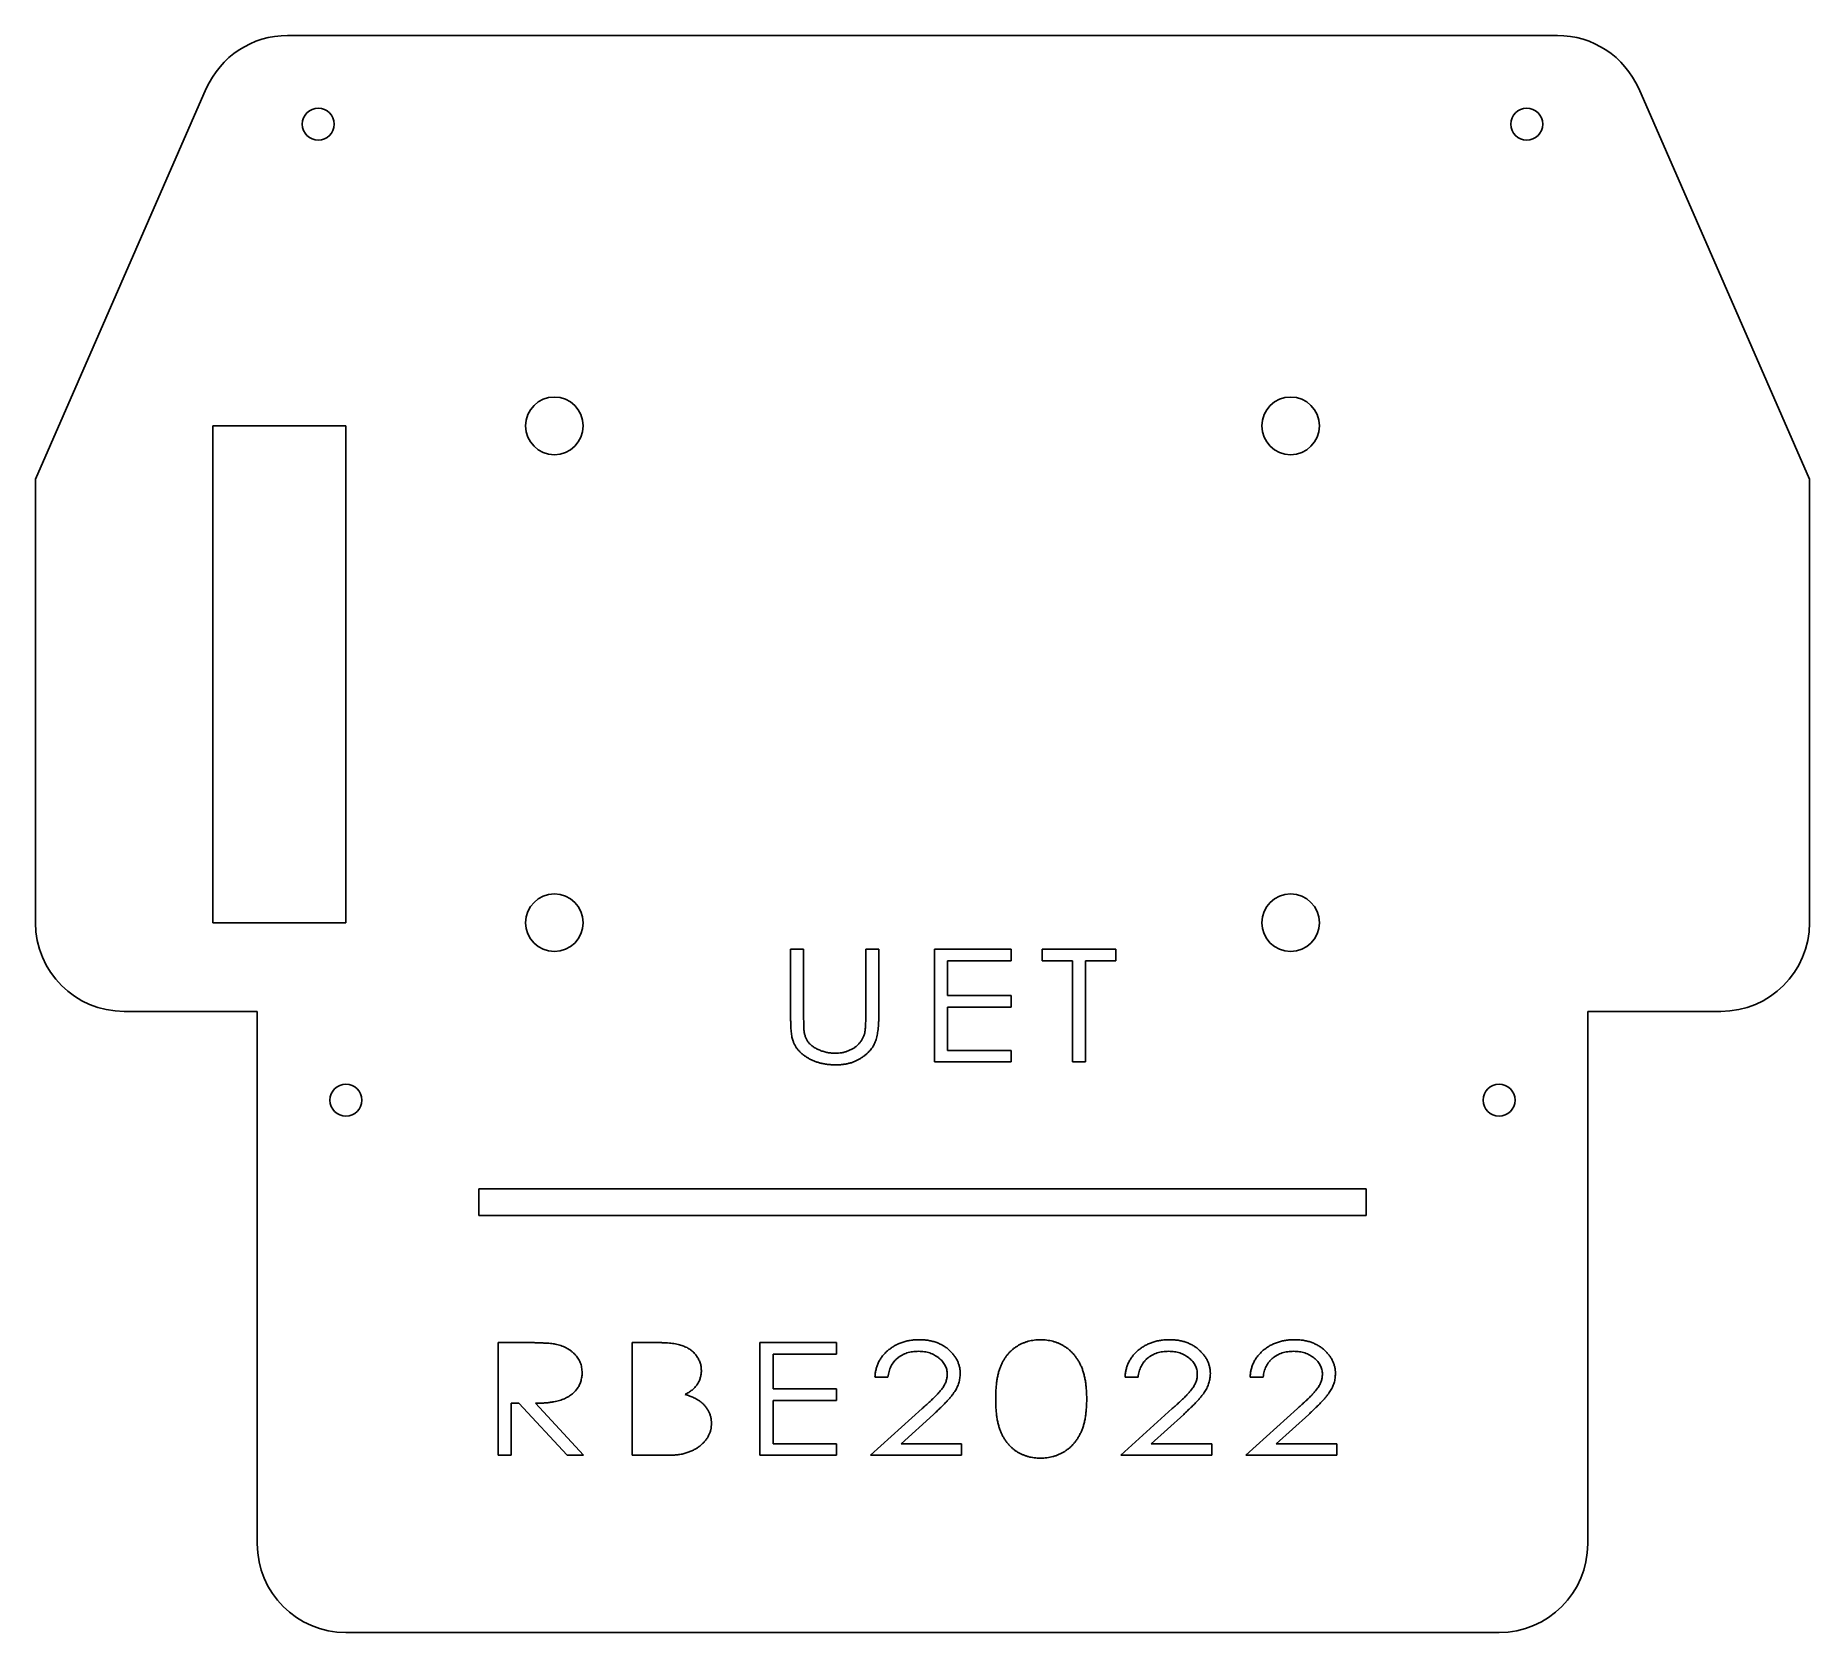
# Model space of a CAD drawing. Header units: millimetres. Extents: x -100 to 100, y -120 to 60.
import ezdxf

# ---------------------------------------------------------------- set-up
doc = ezdxf.new("R2010")
doc.units = ezdxf.units.MM

msp = doc.modelspace()

# ---------------------------------------------------------------- linework, layer by layer
at = {"color": 7, "linetype": 'Continuous', "lineweight": 25}
for p, q in [((71.58, 60), (-71.58, 60)), ((-80.75, 54.01), (-100, 10)), ((100, 10), (80.75, 54.01)), ((-80, 16), (-80, -40)), ((-65, 16), (-80, 16)), ((-65, -40), (-65, 16)), ((-100, 10), (-100, -40)), ((100, -40), (100, 10)), ((-80, -40), (-65, -40)), ((-14.87, -50.66), (-14.87, -42.99)), ((-14.87, -42.99), (-13.4, -42.99)), ((-13.4, -42.99), (-13.4, -50.6)), ((-6.4, -50.6), (-6.4, -42.99)), ((-6.4, -42.99), (-4.93, -42.99)), ((-4.93, -42.99), (-4.93, -50.66)), ((1.35, -55.69), (1.35, -42.99)), ((1.35, -42.99), (9.98, -42.99)), ((9.98, -42.99), (9.98, -44.3)), ((13.5, -44.3), (13.5, -42.99)), ((13.5, -42.99), (21.8, -42.99)), ((21.8, -42.99), (21.8, -44.3)), ((9.98, -44.3), (2.82, -44.3)), ((2.82, -44.3), (2.82, -48.2)), ((16.92, -44.3), (13.5, -44.3)), ((16.92, -55.69), (16.92, -44.3)), ((21.8, -44.3), (18.38, -44.3)), ((18.38, -44.3), (18.38, -55.69)), ((-90, -50), (-75, -50)), ((-75, -50), (-75, -110)), ((2.82, -48.2), (9.98, -48.2)), ((9.98, -49.51), (2.82, -49.51)), ((2.82, -49.51), (2.82, -54.39)), ((9.98, -48.2), (9.98, -49.51)), ((75, -110), (75, -50)), ((75, -50), (90, -50)), ((9.98, -55.69), (1.35, -55.69)), ((2.82, -54.39), (9.98, -54.39)), ((9.98, -54.39), (9.98, -55.69)), ((18.38, -55.69), (16.92, -55.69)), ((-50, -70), (-50, -73)), ((50, -70), (-50, -70)), ((50, -73), (50, -70)), ((-50, -73), (50, -73)), ((-47.82, -100.03), (-47.82, -87.33)), ((-47.82, -87.33), (-44.81, -87.33)), ((-32.74, -100.03), (-32.74, -87.33)), ((-32.74, -87.33), (-29.77, -87.33)), ((-18.32, -100.03), (-18.32, -87.33)), ((-18.32, -87.33), (-9.69, -87.33)), ((-9.69, -87.33), (-9.69, -88.63)), ((-9.69, -88.63), (-16.85, -88.63)), ((-16.85, -88.63), (-16.85, -92.54)), ((-3.89, -91.23), (-5.36, -91.23)), ((24.31, -91.23), (22.84, -91.23)), ((38.41, -91.23), (36.94, -91.23)), ((-16.85, -92.54), (-9.69, -92.54)), ((-9.69, -93.84), (-16.85, -93.84)), ((-16.85, -93.84), (-16.85, -98.72)), ((-9.69, -92.54), (-9.69, -93.84)), ((-45.5, -94.16), (-46.36, -94.16)), ((-46.36, -94.16), (-46.36, -100.03)), ((-40.07, -100.03), (-45.5, -94.16)), ((-43.64, -94.16), (-38.21, -100.03)), ((-5.85, -100.03), (-0.05, -94.77)), ((1.25, -95.41), (-2.41, -98.72)), ((22.35, -100.03), (28.15, -94.77)), ((29.45, -95.41), (25.79, -98.72)), ((36.45, -100.03), (42.26, -94.77)), ((43.55, -95.41), (39.89, -98.72)), ((-16.85, -98.72), (-9.69, -98.72)), ((-9.69, -98.72), (-9.69, -100.03)), ((-2.41, -98.72), (4.41, -98.72)), ((4.41, -98.72), (4.41, -100.03)), ((25.79, -98.72), (32.61, -98.72)), ((32.61, -98.72), (32.61, -100.03)), ((39.89, -98.72), (46.71, -98.72)), ((46.71, -98.72), (46.71, -100.03)), ((-46.36, -100.03), (-47.82, -100.03)), ((-38.21, -100.03), (-40.07, -100.03)), ((-28.64, -100.03), (-32.74, -100.03)), ((-9.69, -100.03), (-18.32, -100.03)), ((4.41, -100.03), (-5.85, -100.03)), ((32.61, -100.03), (22.35, -100.03)), ((46.71, -100.03), (36.45, -100.03)), ((-65, -120), (65, -120))]:
    msp.add_line(p, q, dxfattribs=at)
for centre, radius in [((-68.12, 50), 1.8), ((68.12, 50), 1.8), ((-41.5, 16), 3.25), ((41.5, 16), 3.25), ((-41.5, -40), 3.25), ((41.5, -40), 3.25), ((-65, -60), 1.8), ((65, -60), 1.8)]:
    msp.add_circle(centre, radius, dxfattribs=at)
for centre, start, end in [((-71.58, 50), 90, 156.3706), ((71.58, 50), 23.6294, 90), ((-90, -40), 180, 270), ((90, -40), 270, 0), ((-65, -110), 180, 270), ((65, -110), 270, 0)]:
    msp.add_arc(centre, 10, start, end, dxfattribs=at)
for points, knots in [([(-14.59, -53.34), (-14.61, -53.27), (-14.66, -53.13), (-14.72, -52.88), (-14.76, -52.6), (-14.8, -52.29), (-14.83, -51.93), (-14.85, -51.54), (-14.86, -51.12), (-14.87, -50.82), (-14.87, -50.66)], [0, 0, 0, 0, 0.078946, 0.170796, 0.27594, 0.393588, 0.525001, 0.66931, 0.82762, 1, 1, 1, 1]), ([(-13.4, -50.6), (-13.4, -50.71), (-13.4, -50.91), (-13.39, -51.2), (-13.4, -51.46), (-13.39, -51.69), (-13.38, -51.89), (-13.36, -52.05), (-13.36, -52.18), (-13.35, -52.26), (-13.34, -52.29)], [0, 0, 0, 0, 0.190995, 0.362466, 0.515871, 0.649794, 0.765682, 0.862224, 0.940658, 1, 1, 1, 1]), ([(-4.93, -50.66), (-4.93, -50.8), (-4.94, -51.07), (-4.96, -51.47), (-4.99, -51.84), (-5.03, -52.2), (-5.09, -52.53), (-5.15, -52.84), (-5.23, -53.14), (-5.32, -53.41), (-5.43, -53.68), (-5.57, -53.93), (-5.73, -54.17), (-5.92, -54.4), (-6.12, -54.63), (-6.36, -54.84), (-6.62, -55.05), (-6.9, -55.25), (-7.2, -55.43), (-7.52, -55.59), (-7.85, -55.72), (-8.2, -55.83), (-8.57, -55.91), (-8.95, -55.98), (-9.34, -56.01), (-9.61, -56.02), (-9.75, -56.02)], [0, 0, 0, 0, 0.050336, 0.098261, 0.144111, 0.187352, 0.228369, 0.267189, 0.304345, 0.339205, 0.373101, 0.407504, 0.442703, 0.478534, 0.515902, 0.55437, 0.594541, 0.636433, 0.679221, 0.722306, 0.765942, 0.809986, 0.855604, 0.902205, 0.950262, 1, 1, 1, 1]), ([(-6.55, -52.57), (-6.54, -52.53), (-6.51, -52.43), (-6.48, -52.26), (-6.46, -52.06), (-6.43, -51.83), (-6.42, -51.57), (-6.41, -51.27), (-6.4, -50.95), (-6.4, -50.72), (-6.4, -50.6)], [0, 0, 0, 0, 0.070326, 0.156624, 0.258781, 0.374818, 0.50718, 0.656134, 0.82039, 1, 1, 1, 1]), ([(-9.75, -56.02), (-9.9, -56.02), (-10.19, -56.01), (-10.62, -55.98), (-11.03, -55.92), (-11.43, -55.84), (-11.81, -55.74), (-12.18, -55.61), (-12.53, -55.46), (-12.86, -55.29), (-13.17, -55.1), (-13.45, -54.89), (-13.71, -54.67), (-13.94, -54.44), (-14.15, -54.19), (-14.32, -53.92), (-14.47, -53.64), (-14.55, -53.44), (-14.59, -53.34)], [0, 0, 0, 0, 0.075584, 0.148761, 0.219403, 0.28807, 0.355205, 0.420466, 0.484865, 0.548005, 0.609833, 0.669158, 0.726709, 0.782884, 0.837501, 0.891744, 0.945635, 1, 1, 1, 1]), ([(-13.34, -52.29), (-13.32, -52.41), (-13.27, -52.64), (-13.16, -52.97), (-13.01, -53.27), (-12.82, -53.55), (-12.58, -53.79), (-12.29, -54.01), (-11.94, -54.21), (-11.55, -54.39), (-11.13, -54.53), (-10.7, -54.64), (-10.26, -54.7), (-9.97, -54.71), (-9.83, -54.72)], [0, 0, 0, 0, 0.078097, 0.152441, 0.223428, 0.293495, 0.365238, 0.443026, 0.52807, 0.622056, 0.718999, 0.813985, 0.90717, 1, 1, 1, 1]), ([(-9.83, -54.72), (-9.71, -54.71), (-9.46, -54.7), (-9.09, -54.66), (-8.73, -54.57), (-8.39, -54.46), (-8.06, -54.31), (-7.75, -54.14), (-7.48, -53.94), (-7.23, -53.72), (-7.01, -53.47), (-6.83, -53.19), (-6.67, -52.9), (-6.59, -52.68), (-6.55, -52.57)], [0, 0, 0, 0, 0.088741, 0.176923, 0.264248, 0.351795, 0.438218, 0.521129, 0.601518, 0.680625, 0.758927, 0.838068, 0.917357, 1, 1, 1, 1]), ([(-44.81, -87.33), (-44.61, -87.33), (-44.23, -87.33), (-43.67, -87.33), (-43.17, -87.35), (-42.72, -87.37), (-42.32, -87.39), (-41.97, -87.42), (-41.67, -87.45), (-41.49, -87.48), (-41.41, -87.5)], [0, 0, 0, 0, 0.176454, 0.338775, 0.485515, 0.618142, 0.73527, 0.83834, 0.926071, 1, 1, 1, 1]), ([(-41.41, -87.5), (-41.3, -87.52), (-41.08, -87.57), (-40.77, -87.66), (-40.47, -87.78), (-40.19, -87.9), (-39.92, -88.05), (-39.67, -88.22), (-39.44, -88.41), (-39.22, -88.61), (-39.02, -88.83), (-38.85, -89.07), (-38.7, -89.31), (-38.58, -89.57), (-38.49, -89.84), (-38.43, -90.12), (-38.38, -90.42), (-38.38, -90.62), (-38.38, -90.72)], [0, 0, 0, 0, 0.069776, 0.13756, 0.203032, 0.267497, 0.330598, 0.39295, 0.454929, 0.517274, 0.578545, 0.638607, 0.697526, 0.756094, 0.815172, 0.874822, 0.936618, 1, 1, 1, 1]), ([(-29.77, -87.33), (-29.62, -87.33), (-29.34, -87.33), (-28.93, -87.35), (-28.55, -87.37), (-28.19, -87.41), (-27.86, -87.46), (-27.55, -87.52), (-27.27, -87.6), (-26.94, -87.71), (-26.55, -87.88), (-26.14, -88.14), (-25.78, -88.44), (-25.48, -88.8), (-25.24, -89.18), (-25.06, -89.59), (-24.95, -90.03), (-24.94, -90.32), (-24.93, -90.47)], [0, 0, 0, 0, 0.0669423, 0.1304162, 0.1896816, 0.2448412, 0.2967152, 0.3446194, 0.38915, 0.4304956, 0.5077619, 0.581081, 0.6532606, 0.7245914, 0.7949651, 0.8628135, 0.9308874, 1, 1, 1, 1]), ([(-5.36, -91.23), (-5.35, -91.08), (-5.33, -90.78), (-5.25, -90.35), (-5.13, -89.94), (-4.96, -89.54), (-4.75, -89.17), (-4.51, -88.82), (-4.21, -88.49), (-3.88, -88.18), (-3.52, -87.91), (-3.13, -87.66), (-2.72, -87.46), (-2.29, -87.29), (-1.84, -87.16), (-1.37, -87.07), (-0.88, -87.01), (-0.54, -87), (-0.37, -87)], [0, 0, 0, 0, 0.0624595, 0.1229088, 0.1816789, 0.2401526, 0.2982536, 0.3572606, 0.417715, 0.480098, 0.5434871, 0.6058937, 0.6684706, 0.7319379, 0.7960382, 0.8616928, 0.9296444, 1, 1, 1, 1]), ([(-0.37, -87), (-0.2, -87), (0.13, -87.01), (0.61, -87.06), (1.06, -87.15), (1.5, -87.27), (1.9, -87.44), (2.29, -87.63), (2.65, -87.86), (2.97, -88.13), (3.27, -88.42), (3.53, -88.72), (3.75, -89.04), (3.94, -89.37), (4.07, -89.71), (4.18, -90.07), (4.24, -90.43), (4.24, -90.68), (4.25, -90.81)], [0, 0, 0, 0, 0.075544, 0.148053, 0.217223, 0.284578, 0.34979, 0.41408, 0.47754, 0.541258, 0.603819, 0.66358, 0.721119, 0.777265, 0.832351, 0.887502, 0.943105, 1, 1, 1, 1]), ([(8.25, -93.68), (8.26, -93.48), (8.26, -93.08), (8.29, -92.51), (8.34, -91.96), (8.41, -91.46), (8.5, -90.99), (8.61, -90.56), (8.73, -90.16), (8.89, -89.79), (9.06, -89.46), (9.24, -89.15), (9.44, -88.85), (9.66, -88.58), (9.89, -88.33), (10.14, -88.1), (10.41, -87.9), (10.69, -87.71), (10.99, -87.54), (11.29, -87.4), (11.61, -87.27), (11.93, -87.17), (12.26, -87.1), (12.6, -87.04), (12.95, -87.01), (13.18, -87), (13.3, -87)], [0, 0, 0, 0, 0.064278, 0.124884, 0.18215, 0.2357, 0.285857, 0.332815, 0.376766, 0.417944, 0.457225, 0.495391, 0.532533, 0.569294, 0.60529, 0.640921, 0.676433, 0.712158, 0.747766, 0.783342, 0.818699, 0.85402, 0.889809, 0.925909, 0.962494, 1, 1, 1, 1]), ([(13.3, -87), (13.42, -87), (13.66, -87.01), (14.01, -87.04), (14.36, -87.1), (14.69, -87.17), (15.02, -87.27), (15.34, -87.4), (15.65, -87.54), (15.95, -87.71), (16.24, -87.9), (16.51, -88.11), (16.77, -88.35), (17.01, -88.6), (17.24, -88.88), (17.45, -89.18), (17.65, -89.51), (17.83, -89.85), (17.99, -90.23), (18.13, -90.63), (18.25, -91.07), (18.34, -91.53), (18.42, -92.02), (18.47, -92.55), (18.51, -93.11), (18.51, -93.49), (18.51, -93.68)], [0, 0, 0, 0, 0.037718, 0.074521, 0.110838, 0.146839, 0.182367, 0.217919, 0.253673, 0.289571, 0.325435, 0.361763, 0.398037, 0.43466, 0.472229, 0.510533, 0.549967, 0.590701, 0.633027, 0.677447, 0.724208, 0.773573, 0.825695, 0.880938, 0.938923, 1, 1, 1, 1]), ([(22.84, -91.23), (22.85, -91.08), (22.87, -90.78), (22.95, -90.35), (23.07, -89.94), (23.24, -89.54), (23.45, -89.17), (23.69, -88.82), (23.99, -88.49), (24.32, -88.18), (24.68, -87.91), (25.07, -87.66), (25.48, -87.46), (25.91, -87.29), (26.36, -87.16), (26.83, -87.07), (27.32, -87.01), (27.66, -87), (27.83, -87)], [0, 0, 0, 0, 0.06246, 0.122909, 0.181679, 0.240153, 0.298254, 0.357261, 0.417715, 0.480098, 0.543487, 0.605894, 0.668471, 0.731938, 0.796038, 0.861693, 0.929644, 1, 1, 1, 1]), ([(27.83, -87), (28, -87), (28.33, -87.01), (28.81, -87.06), (29.26, -87.15), (29.7, -87.27), (30.1, -87.44), (30.49, -87.63), (30.85, -87.86), (31.17, -88.13), (31.47, -88.42), (31.73, -88.72), (31.95, -89.04), (32.14, -89.37), (32.27, -89.71), (32.38, -90.07), (32.44, -90.43), (32.45, -90.68), (32.45, -90.81)], [0, 0, 0, 0, 0.075544, 0.148053, 0.217223, 0.284578, 0.34979, 0.41408, 0.47754, 0.541258, 0.603819, 0.66358, 0.721119, 0.777265, 0.832351, 0.887502, 0.943105, 1, 1, 1, 1]), ([(36.94, -91.23), (36.95, -91.08), (36.97, -90.78), (37.05, -90.35), (37.17, -89.94), (37.34, -89.54), (37.55, -89.17), (37.79, -88.82), (38.09, -88.49), (38.42, -88.18), (38.78, -87.91), (39.17, -87.66), (39.58, -87.46), (40.01, -87.29), (40.46, -87.16), (40.93, -87.07), (41.42, -87.01), (41.76, -87), (41.93, -87)], [0, 0, 0, 0, 0.06246, 0.122909, 0.181679, 0.240153, 0.298254, 0.357261, 0.417715, 0.480098, 0.543487, 0.605894, 0.668471, 0.731938, 0.796038, 0.861693, 0.929644, 1, 1, 1, 1]), ([(41.93, -87), (42.1, -87), (42.43, -87.01), (42.91, -87.06), (43.36, -87.15), (43.8, -87.27), (44.2, -87.44), (44.59, -87.63), (44.95, -87.86), (45.27, -88.13), (45.57, -88.42), (45.83, -88.72), (46.05, -89.04), (46.24, -89.37), (46.37, -89.71), (46.48, -90.07), (46.54, -90.43), (46.55, -90.68), (46.55, -90.81)], [0, 0, 0, 0, 0.075544, 0.148053, 0.217223, 0.284578, 0.34979, 0.41408, 0.47754, 0.541258, 0.603819, 0.66358, 0.721119, 0.777265, 0.832351, 0.887502, 0.943105, 1, 1, 1, 1]), ([(-0.44, -88.3), (-0.56, -88.31), (-0.79, -88.31), (-1.12, -88.35), (-1.44, -88.41), (-1.75, -88.49), (-2.04, -88.6), (-2.31, -88.73), (-2.57, -88.89), (-2.82, -89.07), (-3.04, -89.27), (-3.24, -89.49), (-3.41, -89.74), (-3.56, -90), (-3.68, -90.28), (-3.78, -90.58), (-3.85, -90.9), (-3.88, -91.12), (-3.89, -91.23)], [0, 0, 0, 0, 0.069387, 0.136572, 0.200995, 0.263987, 0.325003, 0.385672, 0.446088, 0.506522, 0.566377, 0.625517, 0.684356, 0.743745, 0.80449, 0.867235, 0.93207, 1, 1, 1, 1]), ([(2.78, -90.88), (2.78, -90.79), (2.77, -90.62), (2.73, -90.37), (2.66, -90.13), (2.55, -89.89), (2.42, -89.67), (2.26, -89.46), (2.07, -89.25), (1.85, -89.06), (1.61, -88.88), (1.36, -88.73), (1.09, -88.6), (0.81, -88.49), (0.51, -88.4), (0.21, -88.35), (-0.11, -88.31), (-0.33, -88.31), (-0.44, -88.3)], [0, 0, 0, 0, 0.0568156, 0.1121227, 0.1668227, 0.2220963, 0.2789336, 0.3368755, 0.3978516, 0.4620391, 0.5276559, 0.5923161, 0.6572246, 0.7226975, 0.7892244, 0.8571655, 0.9276595, 1, 1, 1, 1]), ([(27.76, -88.3), (27.64, -88.31), (27.41, -88.31), (27.08, -88.35), (26.76, -88.41), (26.45, -88.49), (26.16, -88.6), (25.89, -88.73), (25.63, -88.89), (25.38, -89.07), (25.16, -89.27), (24.96, -89.49), (24.79, -89.74), (24.64, -90), (24.52, -90.28), (24.42, -90.58), (24.35, -90.9), (24.32, -91.12), (24.31, -91.23)], [0, 0, 0, 0, 0.069387, 0.136572, 0.200995, 0.263987, 0.325003, 0.385672, 0.446088, 0.506522, 0.566377, 0.625517, 0.684356, 0.743745, 0.80449, 0.867235, 0.93207, 1, 1, 1, 1]), ([(30.98, -90.88), (30.98, -90.79), (30.97, -90.62), (30.93, -90.37), (30.86, -90.13), (30.75, -89.89), (30.62, -89.67), (30.46, -89.46), (30.27, -89.25), (30.05, -89.06), (29.81, -88.88), (29.56, -88.73), (29.29, -88.6), (29.01, -88.49), (28.71, -88.4), (28.41, -88.35), (28.09, -88.31), (27.87, -88.31), (27.76, -88.3)], [0, 0, 0, 0, 0.0568156, 0.1121227, 0.1668227, 0.2220963, 0.2789336, 0.3368755, 0.3978516, 0.4620391, 0.5276559, 0.5923161, 0.6572246, 0.7226975, 0.7892244, 0.8571655, 0.9276595, 1, 1, 1, 1]), ([(41.86, -88.3), (41.74, -88.31), (41.51, -88.31), (41.18, -88.35), (40.86, -88.41), (40.55, -88.49), (40.26, -88.6), (39.99, -88.73), (39.73, -88.89), (39.48, -89.07), (39.26, -89.27), (39.06, -89.49), (38.89, -89.74), (38.74, -90), (38.62, -90.28), (38.52, -90.58), (38.45, -90.9), (38.42, -91.12), (38.41, -91.23)], [0, 0, 0, 0, 0.069387, 0.136572, 0.200995, 0.263987, 0.325003, 0.385672, 0.446088, 0.506522, 0.566377, 0.625517, 0.684356, 0.743745, 0.80449, 0.867235, 0.93207, 1, 1, 1, 1]), ([(45.08, -90.88), (45.08, -90.79), (45.07, -90.62), (45.03, -90.37), (44.96, -90.13), (44.85, -89.89), (44.72, -89.67), (44.56, -89.46), (44.37, -89.25), (44.15, -89.06), (43.91, -88.88), (43.66, -88.73), (43.39, -88.6), (43.11, -88.49), (42.81, -88.4), (42.51, -88.35), (42.19, -88.31), (41.97, -88.31), (41.86, -88.3)], [0, 0, 0, 0, 0.0568156, 0.1121227, 0.1668227, 0.2220963, 0.2789336, 0.3368755, 0.3978516, 0.4620391, 0.5276559, 0.5923161, 0.6572246, 0.7226975, 0.7892244, 0.8571655, 0.9276595, 1, 1, 1, 1]), ([(-38.38, -90.72), (-38.38, -90.81), (-38.38, -90.98), (-38.41, -91.23), (-38.46, -91.47), (-38.52, -91.7), (-38.6, -91.93), (-38.7, -92.15), (-38.82, -92.36), (-38.96, -92.56), (-39.12, -92.75), (-39.28, -92.93), (-39.47, -93.1), (-39.67, -93.26), (-39.89, -93.4), (-40.12, -93.53), (-40.37, -93.65), (-40.64, -93.76), (-40.93, -93.85), (-41.24, -93.94), (-41.58, -94), (-41.94, -94.06), (-42.33, -94.11), (-42.74, -94.14), (-43.18, -94.16), (-43.48, -94.16), (-43.64, -94.16)], [0, 0, 0, 0, 0.0362682, 0.0716142, 0.1063077, 0.1401692, 0.1742278, 0.2077838, 0.2420083, 0.2763437, 0.3110316, 0.3458139, 0.3811253, 0.4169381, 0.4537612, 0.4913679, 0.5303661, 0.5706105, 0.6129334, 0.6582814, 0.706625, 0.75824, 0.8135166, 0.8721884, 0.9343289, 1, 1, 1, 1]), ([(-24.93, -90.47), (-24.93, -90.61), (-24.94, -90.89), (-25.04, -91.29), (-25.18, -91.68), (-25.39, -92.04), (-25.65, -92.38), (-25.97, -92.68), (-26.35, -92.95), (-26.63, -93.1), (-26.77, -93.17)], [0, 0, 0, 0, 0.121546, 0.239775, 0.357718, 0.477875, 0.600359, 0.72668, 0.858861, 1, 1, 1, 1]), ([(-0.05, -94.77), (0.1, -94.64), (0.37, -94.4), (0.75, -94.05), (1.09, -93.73), (1.4, -93.43), (1.67, -93.15), (1.9, -92.9), (2.09, -92.68), (2.29, -92.41), (2.49, -92.09), (2.66, -91.7), (2.76, -91.29), (2.78, -91.02), (2.78, -90.88)], [0, 0, 0, 0, 0.114091, 0.219033, 0.314471, 0.401175, 0.478818, 0.547077, 0.606785, 0.657677, 0.747682, 0.833635, 0.916625, 1, 1, 1, 1]), ([(4.25, -90.81), (4.25, -90.9), (4.24, -91.08), (4.21, -91.34), (4.16, -91.6), (4.1, -91.86), (4.01, -92.11), (3.91, -92.36), (3.78, -92.61), (3.63, -92.85), (3.46, -93.1), (3.25, -93.37), (3, -93.66), (2.72, -93.97), (2.41, -94.3), (2.05, -94.65), (1.66, -95.02), (1.39, -95.28), (1.25, -95.41)], [0, 0, 0, 0, 0.047194, 0.094165, 0.140765, 0.187607, 0.234768, 0.282067, 0.330476, 0.37985, 0.432799, 0.49299, 0.559928, 0.633707, 0.714397, 0.80237, 0.897666, 1, 1, 1, 1]), ([(28.15, -94.77), (28.3, -94.64), (28.57, -94.4), (28.95, -94.05), (29.29, -93.73), (29.6, -93.43), (29.87, -93.15), (30.1, -92.9), (30.29, -92.68), (30.49, -92.41), (30.69, -92.09), (30.86, -91.7), (30.97, -91.29), (30.98, -91.02), (30.98, -90.88)], [0, 0, 0, 0, 0.114091, 0.219033, 0.314471, 0.401175, 0.478818, 0.547077, 0.606785, 0.657677, 0.747682, 0.833635, 0.916625, 1, 1, 1, 1]), ([(32.45, -90.81), (32.45, -90.9), (32.44, -91.08), (32.41, -91.34), (32.37, -91.6), (32.3, -91.86), (32.21, -92.11), (32.11, -92.36), (31.98, -92.61), (31.83, -92.85), (31.66, -93.1), (31.45, -93.37), (31.2, -93.66), (30.92, -93.97), (30.61, -94.3), (30.25, -94.65), (29.86, -95.02), (29.59, -95.28), (29.45, -95.41)], [0, 0, 0, 0, 0.047194, 0.094165, 0.140765, 0.187607, 0.234768, 0.282067, 0.330476, 0.37985, 0.432799, 0.49299, 0.559928, 0.633707, 0.714397, 0.80237, 0.897666, 1, 1, 1, 1]), ([(42.26, -94.77), (42.4, -94.64), (42.67, -94.4), (43.05, -94.05), (43.39, -93.73), (43.7, -93.43), (43.97, -93.15), (44.2, -92.9), (44.39, -92.68), (44.59, -92.41), (44.79, -92.09), (44.96, -91.7), (45.07, -91.29), (45.08, -91.02), (45.08, -90.88)], [0, 0, 0, 0, 0.114091, 0.219033, 0.314471, 0.401175, 0.478818, 0.547077, 0.606785, 0.657677, 0.747682, 0.833635, 0.916625, 1, 1, 1, 1]), ([(46.55, -90.81), (46.55, -90.9), (46.54, -91.08), (46.52, -91.34), (46.47, -91.6), (46.4, -91.86), (46.31, -92.11), (46.21, -92.36), (46.08, -92.61), (45.93, -92.85), (45.76, -93.1), (45.55, -93.37), (45.3, -93.66), (45.02, -93.97), (44.71, -94.3), (44.35, -94.65), (43.96, -95.02), (43.69, -95.28), (43.55, -95.41)], [0, 0, 0, 0, 0.047194, 0.094165, 0.140765, 0.187607, 0.234768, 0.282067, 0.330476, 0.37985, 0.432799, 0.49299, 0.559928, 0.633707, 0.714397, 0.80237, 0.897666, 1, 1, 1, 1]), ([(-26.77, -93.17), (-26.6, -93.23), (-26.26, -93.34), (-25.8, -93.52), (-25.4, -93.73), (-25.06, -93.95), (-24.77, -94.19), (-24.52, -94.45), (-24.3, -94.73), (-24.12, -95.04), (-23.97, -95.36), (-23.87, -95.7), (-23.8, -96.06), (-23.79, -96.3), (-23.79, -96.42)], [0, 0, 0, 0, 0.115727, 0.220537, 0.313589, 0.397187, 0.474439, 0.549887, 0.624894, 0.699549, 0.774516, 0.848253, 0.923595, 1, 1, 1, 1]), ([(13.3, -100.35), (13.18, -100.35), (12.95, -100.35), (12.6, -100.31), (12.26, -100.26), (11.93, -100.18), (11.61, -100.08), (11.3, -99.96), (11, -99.82), (10.7, -99.66), (10.42, -99.47), (10.16, -99.26), (9.91, -99.03), (9.68, -98.78), (9.45, -98.51), (9.25, -98.22), (9.07, -97.9), (8.9, -97.56), (8.74, -97.2), (8.61, -96.8), (8.5, -96.36), (8.41, -95.89), (8.34, -95.39), (8.29, -94.85), (8.26, -94.28), (8.26, -93.88), (8.25, -93.68)], [0, 0, 0, 0, 0.037555, 0.074188, 0.110335, 0.145848, 0.181136, 0.21629, 0.251555, 0.286845, 0.322244, 0.357803, 0.39348, 0.429537, 0.466137, 0.503548, 0.542131, 0.581824, 0.623406, 0.667753, 0.715032, 0.765305, 0.818659, 0.875757, 0.936174, 1, 1, 1, 1]), ([(18.51, -93.68), (18.51, -93.88), (18.51, -94.25), (18.47, -94.81), (18.42, -95.33), (18.35, -95.82), (18.25, -96.28), (18.14, -96.72), (18, -97.12), (17.84, -97.49), (17.66, -97.83), (17.47, -98.16), (17.25, -98.46), (17.03, -98.74), (16.79, -99), (16.53, -99.23), (16.25, -99.44), (15.96, -99.64), (15.66, -99.8), (15.35, -99.95), (15.02, -100.07), (14.7, -100.18), (14.36, -100.25), (14.01, -100.31), (13.66, -100.35), (13.42, -100.35), (13.3, -100.35)], [0, 0, 0, 0, 0.060864, 0.118633, 0.173659, 0.225522, 0.274616, 0.32116, 0.365531, 0.407543, 0.447954, 0.487057, 0.525394, 0.562995, 0.599842, 0.636344, 0.672703, 0.708965, 0.745127, 0.781024, 0.816855, 0.852745, 0.888777, 0.925125, 0.96225, 1, 1, 1, 1]), ([(-23.79, -96.42), (-23.79, -96.55), (-23.8, -96.79), (-23.86, -97.15), (-23.97, -97.49), (-24.11, -97.82), (-24.3, -98.13), (-24.53, -98.44), (-24.8, -98.72), (-25.11, -98.99), (-25.45, -99.23), (-25.82, -99.45), (-26.22, -99.62), (-26.65, -99.77), (-27.11, -99.89), (-27.59, -99.97), (-28.11, -100.02), (-28.46, -100.02), (-28.64, -100.03)], [0, 0, 0, 0, 0.055211, 0.108845, 0.161758, 0.214513, 0.268521, 0.324329, 0.382283, 0.443024, 0.505574, 0.569175, 0.634083, 0.700836, 0.770894, 0.843647, 0.919918, 1, 1, 1, 1])]:
    msp.add_open_spline(points, degree=3, knots=knots, dxfattribs=at)

doc.saveas('drawing.dxf')
